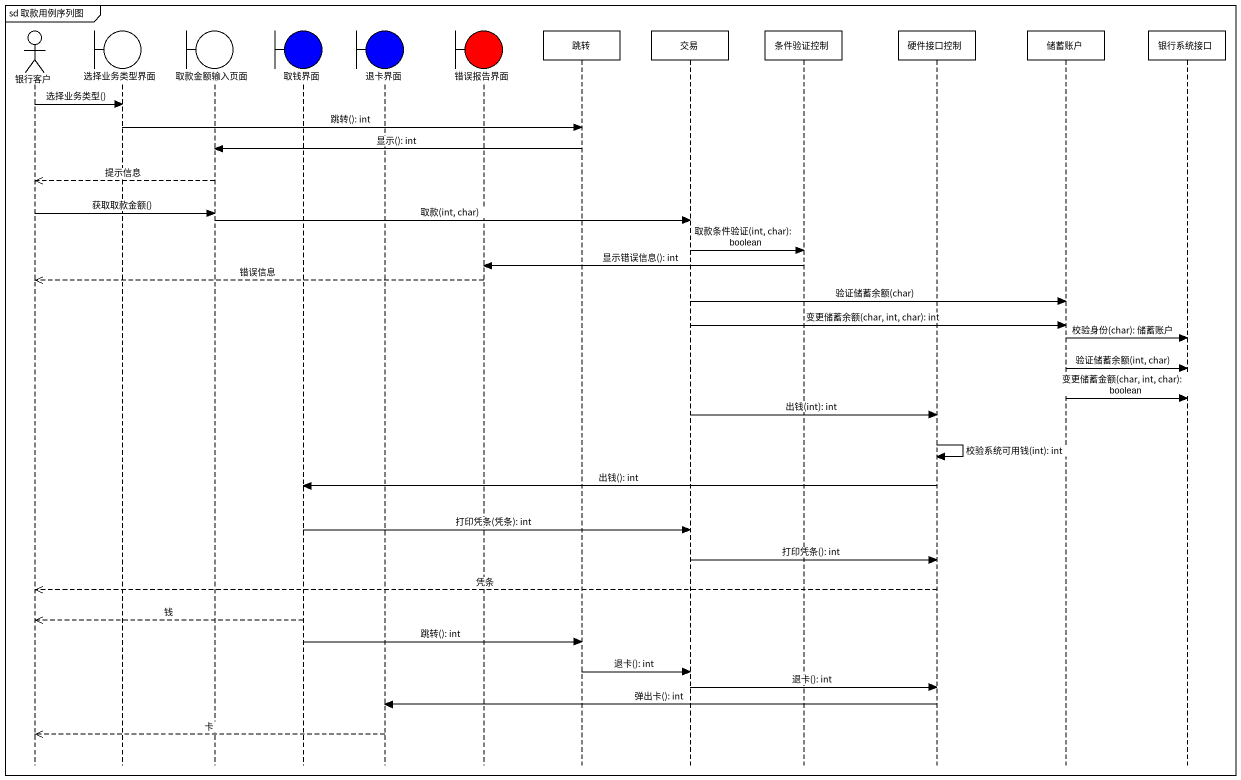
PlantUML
@startuml
mainframe sd 取款用例序列图
hide footbox
actor 银行客户
boundary 选择业务类型界面
boundary 取款金额输入页面
boundary 取钱界面 #0000FF
boundary 退卡界面 #0000FF
boundary 错误报告界面 #FF0000
participant 跳转
participant 交易
participant 条件验证控制
participant 硬件接口控制
participant 储蓄账户
participant 银行系统接口

银行客户 -> 选择业务类型界面 : 选择业务类型()
选择业务类型界面 -> 跳转 : 跳转(): int
跳转 -> 取款金额输入页面 : 显示(): int
取款金额输入页面 -->> 银行客户 : 提示信息
银行客户 -> 取款金额输入页面 : 获取取款金额()
取款金额输入页面 -> 交易 : 取款(int, char)
交易 -> 条件验证控制 : 取款条件验证(int, char): boolean
条件验证控制 -> 错误报告界面 : 显示错误信息(): int
错误报告界面 -->> 银行客户 : 错误信息
交易 -> 储蓄账户 : 验证储蓄余额(char)
交易 -> 储蓄账户 : 变更储蓄余额(char, int, char): int
储蓄账户 -> 银行系统接口 : 校验身份(char): 储蓄账户
储蓄账户 -> 银行系统接口 : 验证储蓄余额(int, char)
储蓄账户 -> 银行系统接口 : 变更储蓄金额(char, int, char): boolean
交易 -> 硬件接口控制 : 出钱(int): int
硬件接口控制 -> 硬件接口控制 : 校验系统可用钱(int): int
硬件接口控制 -> 取钱界面 : 出钱(): int
取钱界面 -> 交易 : 打印凭条(凭条): int
交易 -> 硬件接口控制 : 打印凭条(): int
硬件接口控制 -->> 银行客户 : 凭条
取钱界面 -->> 银行客户 : 钱
取钱界面 -> 跳转 : 跳转(): int
跳转 -> 交易 : 退卡(): int
交易 -> 硬件接口控制 : 退卡(): int
硬件接口控制 -> 退卡界面 : 弹出卡(): int
退卡界面 -->> 银行客户 : 卡
@enduml
